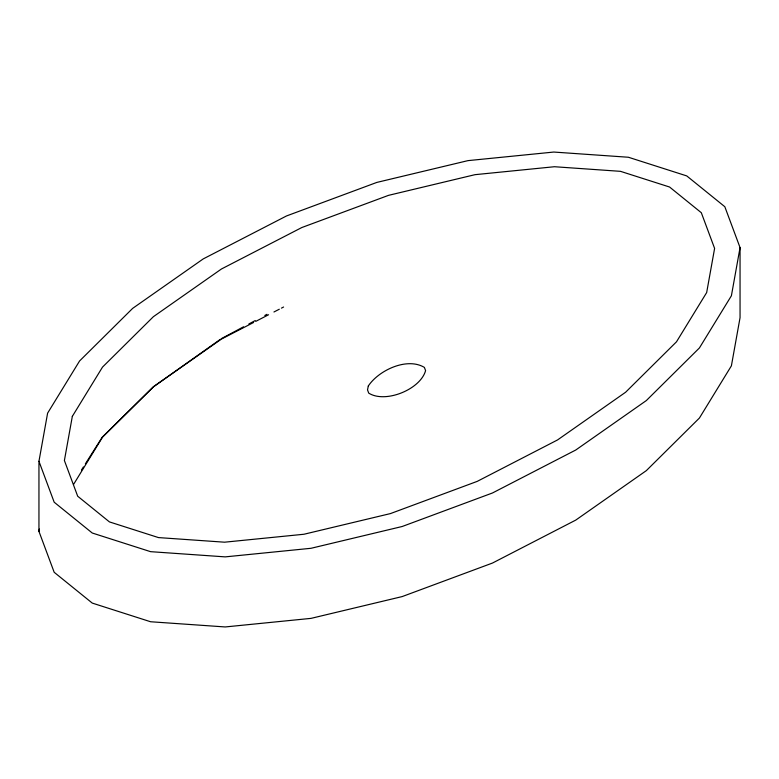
<?xml version="1.0" encoding="UTF-8"?>
<svg xmlns="http://www.w3.org/2000/svg" width="779" height="779" viewBox="0 0 779 779"><rect width="100%" height="100%" fill="white"/><g stroke="black" fill="none" stroke-linecap="round" stroke-linejoin="round"><path stroke-width="1.17" d="M38.95 461.314L47.607 413.152L79.575 360.979L132.654 308.377L203.241 258.901L286.516 215.949L376.812 182.422L467.975 160.63L553.791 152.051L628.41 157.251L686.737 175.908L724.821 206.717L740.05 247.605L740.05 317.686L731.393 365.848L699.425 418.021L646.346 470.623L575.759 520.099L492.484 563.051L402.188 596.578L311.025 618.37L225.209 626.949L150.59 621.749L92.263 603.092L54.179 572.283L38.95 531.395L38.95 461.314L54.179 502.202L92.263 533.021L150.59 551.668L225.209 556.878L311.025 548.289L402.188 526.497L492.484 492.98L575.759 450.019L646.346 400.552L699.425 347.94L731.393 295.777L740.05 247.605M38.95 531.395L39.369 529.048M73.586 484.392L102.507 437.194L153.375 386.774L221.44 339.069L253.584 322.487M81.474 470.019L83.411 466.942M85.359 463.865L102.234 437.204L153.444 386.822L220.243 339.41M221.226 338.719L243.545 326.8M248.861 323.967L255.239 320.558M264.811 315.456L266.934 314.317M255.726 321.386L268.58 314.755M273.945 311.989L279.301 309.224M281.443 308.124L283.585 307.014M72.33 416.366L64.394 460.525L77.686 496.213L109.43 521.901L158.488 537.588L224.556 542.194L303.976 534.248L390.474 513.575L477.206 481.383L557.56 439.931L625.625 392.226L676.493 341.806L706.67 292.553L714.606 248.404L701.314 212.716L669.57 187.018L620.512 171.341L554.444 166.725L475.024 174.671L388.526 195.354L301.794 227.546L221.44 268.998L153.375 316.702L102.507 367.113L72.33 416.366M368.301 386.004L367.522 389.889L368.72 393.113C385.323 403.697 420.397 389.471 425.587 370.629L424.389 367.406C406.959 356.957 378.711 370.288 368.301 386.004"/></g></svg>
